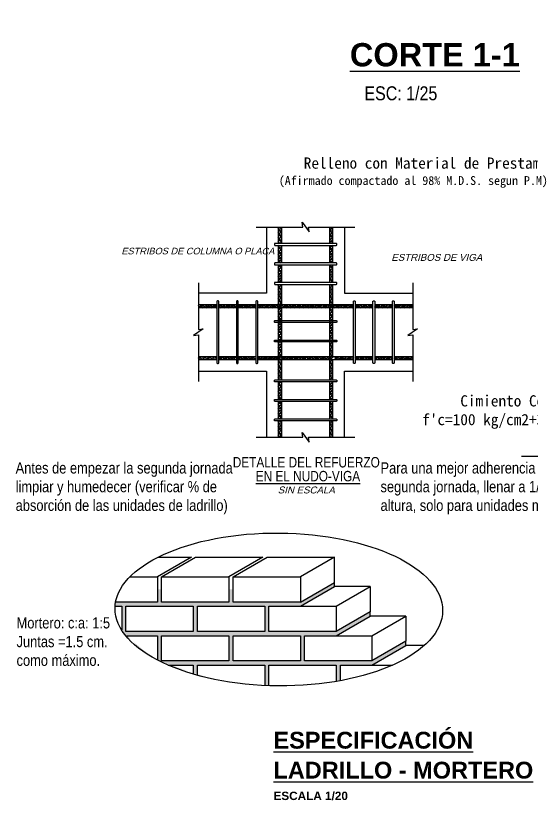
# Model space of a CAD drawing. Header units: millimetres. Extents: x 0 to 86.9, y -0.5 to 29.7.
# Drawn here: x 29.01 to 33.61, y 6.89 to 13.88 of the extents above; entities that cross this region are included whole.
import ezdxf
from ezdxf.enums import TextEntityAlignment as Align

# ---------------------------------------------------------------- set-up
doc = ezdxf.new("R2010")
doc.units = ezdxf.units.MM
for name, color, linetype in [('.0 Lapiz 01', 3, 'Continuous'), ('.D1 Corte', 1, 'Continuous'), ('.D1 cotas', 1, 'Continuous'), ('.D1 Texto', 7, 'Continuous'), ('.N1 Cimiento Corrido', 253, 'Continuous'), ('.N1 Otro detalle', 1, 'Continuous'), ('CONCRETO', 152, 'Continuous'), ('CUADRO INTERIOR', 133, 'Continuous'), ('E_Acero', 2, 'Continuous'), ('E_Estribo', 1, 'Continuous'), ('E_Fierros', 2, 'Continuous'), ('G_Complemento', 190, 'Continuous'), ('G_Texto', 122, 'Continuous'), ('LADRILLO', 30, 'Continuous'), ('Texto', 7, 'Continuous'), ('Tierra de chacr', 254, 'Continuous')]:
    doc.layers.add(name, color=color, linetype=linetype)
doc.styles.add('Anot 1.5mm', font='arial', dxfattribs={"width": 0.82})
doc.styles.add('Anot 2mm', font='arial', dxfattribs={"width": 0.82})
doc.styles.add('Anot 3mm', font='arial', dxfattribs={"width": 0.82})
doc.styles.add('Anot 5mm', font='arialbd')
doc.styles.add('BQR DETALLES', font='arial', dxfattribs={"width": 0.82})
doc.styles.add('Lenin_Narrow', font='arial', dxfattribs={"width": 0.82})
doc.styles.get("Standard").update_dxf_attribs({"font": 'SimKai'})
doc.styles.add('Titulo Detalles', font='swissb')
doc.styles.add('TITULOS', font='TITULOS')
pattern_1 = [(120, (481.12466829, 843.01303412), (-0.0001082531762, -6.25000004e-05), []), (210, (481.12466829, 843.01303412), (6.25000004e-05, -0.0001082531762), [])]

# ---------------------------------------------------------------- blocks, each defined once
blk = doc.blocks.new('PLT_ESPECIFICACIONES LADRILLO MORTERO')
at = {"layer": 'LADRILLO'}
h = blk.add_hatch(dxfattribs=at)
h.set_pattern_fill('AR-SAND', scale=0.0005, style=0)
h.set_pattern_definition([(37.5, (14.463203, 26.020359), (-0.00080001565, 0.02447066187), [0, -0.019304, 0, -0.02159, 0, -0.0206375]), (7.5, (14.463203, 26.02036), (0.02247616416, 0.03584125503), [0, -0.010414, 0, -0.017399, 0, -0.0066675]), (327.5, (14.447582, 26.020359), (0.03954961851, 7.185923e-05), [0, -0.00635, 0, -0.02286, 0, -0.029845]), (317.5, (14.447582, 26.02036), (0.0381778226, 0.01114646616), [0, -0.003175, 0, -0.014986, 0, -0.017145])])
edge = h.paths.add_edge_path()
edge.add_line((2235.2149, 881.0325), (2235.2149, 881.07))
edge.add_line((2235.2149, 881.07), (2234.9118, 880.895))
edge.add_line((2234.9118, 880.895), (2234.3118, 880.895))
edge.add_line((2234.3118, 880.895), (2234.3118, 881.12))
edge.add_line((2234.3118, 881.12), (2234.593, 881.12))
edge.add_line((2234.593, 881.12), (2234.8962, 881.295))
edge.add_line((2234.8962, 881.295), (2234.8962, 881.3325))
edge.add_line((2234.8962, 881.3325), (2234.593, 881.1575))
edge.add_line((2234.593, 881.1575), (2233.993, 881.1575))
edge.add_line((2233.993, 881.1575), (2233.993, 881.27))
edge.add_line((2233.993, 881.27), (2233.9555, 881.27))
edge.add_line((2233.9555, 881.27), (2233.9555, 881.1575))
edge.add_line((2233.9555, 881.1575), (2233.3555, 881.1575))
edge.add_line((2233.3555, 881.1575), (2233.3555, 881.27))
edge.add_line((2233.3555, 881.27), (2233.318, 881.27))
edge.add_line((2233.318, 881.27), (2233.318, 881.1575))
edge.add_line((2233.318, 881.1575), (2232.9458, 881.1575))
edge.add_ellipse((2234.4006, 881.0915), major_axis=(-1.46, 0.0111), ratio=0.466647, start_angle=355.37084, end_angle=358.53208)
edge.add_line((2232.9412, 881.12), (2232.9993, 881.12))
edge.add_line((2232.9993, 881.12), (2232.9993, 880.9085))
edge.add_ellipse((2234.4006, 881.0915), major_axis=(-1.46, 0.0111), ratio=0.466647, start_angle=16.50602, end_angle=21.01412)
edge.add_line((2233.0358, 880.8575), (2233.318, 880.8575))
edge.add_line((2233.318, 880.8575), (2233.318, 880.6407))
edge.add_ellipse((2234.4006, 881.0915), major_axis=(-1.46, 0.0111), ratio=0.466647, start_angle=42.3459, end_angle=47.70238)
edge.add_line((2233.4142, 880.595), (2233.6368, 880.595))
edge.add_line((2233.6368, 880.595), (2233.6368, 880.5154))
edge.add_ellipse((2234.4006, 881.0915), major_axis=(-1.46, 0.0111), ratio=0.466647, start_angle=58.65887, end_angle=60.37021)
edge.add_line((2233.6743, 880.5048), (2233.6743, 880.595))
edge.add_line((2233.6743, 880.595), (2234.2743, 880.595))
edge.add_line((2234.2743, 880.595), (2234.2743, 880.4135))
edge.add_ellipse((2234.4006, 881.0915), major_axis=(-1.46, 0.0111), ratio=0.466647, start_angle=85.2398, end_angle=86.71547)
edge.add_line((2234.3118, 880.412), (2234.3118, 880.595))
edge.add_line((2234.3118, 880.595), (2234.9118, 880.595))
edge.add_line((2234.9118, 880.595), (2234.9118, 880.4503))
edge.add_ellipse((2234.4006, 881.0915), major_axis=(-1.46, 0.0111), ratio=0.466647, start_angle=110.69796, end_angle=112.27737)
edge.add_line((2234.9493, 880.4569), (2234.9493, 880.595))
edge.add_line((2234.9493, 880.595), (2235.2305, 880.595))
edge.add_line((2235.2305, 880.595), (2235.5337, 880.77))
edge.add_line((2235.5337, 880.77), (2235.5337, 880.8075))
edge.add_line((2235.5337, 880.8075), (2235.2305, 880.6325))
edge.add_line((2235.2305, 880.6325), (2234.6305, 880.6325))
edge.add_line((2234.6305, 880.6325), (2234.6305, 880.8575))
edge.add_line((2234.6305, 880.8575), (2234.9118, 880.8575))
edge.add_line((2234.9118, 880.8575), (2235.2149, 881.0325))
h.paths.add_polyline_path([(2233.6743, 880.895), (2233.6743, 881.12), (2234.2743, 881.12), (2234.2743, 880.895)], flags=0)
h.paths.add_polyline_path([(2234.593, 880.8575), (2234.593, 880.6325), (2233.993, 880.6325), (2233.993, 880.8575)], flags=0)
h.paths.add_polyline_path([(2233.9555, 880.8575), (2233.9555, 880.6325), (2233.3555, 880.6325), (2233.3555, 880.8575)], flags=0)
h.paths.add_polyline_path([(2233.6368, 880.895), (2233.0368, 880.895), (2233.0368, 881.12), (2233.6368, 881.12)], flags=0)
at = {"layer": 'CUADRO INTERIOR'}
blk.add_ellipse((2234.4006, 881.0915), major_axis=(-1.46, 0.0111), ratio=0.466647, dxfattribs=at)
at = {"layer": 'LADRILLO', "color": 7}
for points in [[(2233.3228, 881.5575), (2233.6212, 881.5575), (2233.318, 881.3825)], [(2233.3555, 881.3825), (2233.6587, 881.5575), (2234.2587, 881.5575), (2233.9555, 881.3825)], [(2233.993, 881.3825), (2234.2962, 881.5575), (2234.8962, 881.5575), (2234.593, 881.3825)], [(2234.593, 881.1575), (2234.8962, 881.3325), (2234.8962, 881.5575), (2234.593, 881.3825)], [(2233.0726, 881.3825), (2233.318, 881.3825), (2233.318, 881.1575), (2232.9458, 881.1575)], [(2234.593, 881.12), (2234.8962, 881.295), (2234.8962, 881.3325)], [(2235.2149, 881.295), (2234.8962, 881.295)], [(2234.9118, 881.12), (2235.2149, 881.295), (2235.2149, 881.07), (2234.9118, 880.895)], [(2232.9412, 881.12), (2232.9993, 881.12), (2232.9993, 880.9085)], [(2234.9118, 880.8575), (2235.2149, 881.0325), (2235.2149, 881.07)], [(2235.5337, 881.0325), (2235.2149, 881.0325)], [(2235.2305, 880.8575), (2235.5337, 881.0325), (2235.5337, 880.8075), (2235.2305, 880.6325)], [(2233.0358, 880.8575), (2233.318, 880.8575), (2233.318, 880.6407)], [(2235.2305, 880.595), (2235.5337, 880.77), (2235.5337, 880.8075)], [(2235.6965, 880.77), (2235.5337, 880.77)], [(2233.4142, 880.595), (2233.6368, 880.595), (2233.6368, 880.5154)], [(2233.6743, 880.5048), (2233.6743, 880.595), (2234.2743, 880.595), (2234.2743, 880.4135)], [(2234.3118, 880.412), (2234.3118, 880.595), (2234.9118, 880.595), (2234.9118, 880.4503)], [(2234.9493, 880.4569), (2234.9493, 880.595), (2235.414, 880.595)]]:
    blk.add_lwpolyline(points, dxfattribs=at)
for points in [[(2233.3555, 881.3825), (2233.9555, 881.3825), (2233.9555, 881.1575), (2233.3555, 881.1575)], [(2233.993, 881.3825), (2234.593, 881.3825), (2234.593, 881.1575), (2233.993, 881.1575)], [(2233.0368, 881.12), (2233.6368, 881.12), (2233.6368, 880.895), (2233.0368, 880.895)], [(2233.6743, 881.12), (2234.2743, 881.12), (2234.2743, 880.895), (2233.6743, 880.895)], [(2234.3118, 881.12), (2234.9118, 881.12), (2234.9118, 880.895), (2234.3118, 880.895)], [(2233.3555, 880.8575), (2233.9555, 880.8575), (2233.9555, 880.6325), (2233.3555, 880.6325)], [(2233.993, 880.8575), (2234.593, 880.8575), (2234.593, 880.6325), (2233.993, 880.6325)], [(2234.6305, 880.8575), (2235.2305, 880.8575), (2235.2305, 880.6325), (2234.6305, 880.6325)]]:
    blk.add_lwpolyline(points, close=True, dxfattribs=at)
at = {"layer": 'G_Texto', "attachment_point": 1, "style": 'Titulo Detalles'}
for s, insert, char_height in [('\\LESPECIFICACIÓN\\l', (2234.3529, 880.0012), 0.15), ('\\LLADRILLO - MORTERO\\l', (2234.3529, 879.7345), 0.150001), ('ESCALA 1/20', (2234.3529, 879.4678), 0.075)]:
    blk.add_mtext(s, dxfattribs=dict(at, insert=insert, char_height=char_height))
at = {"layer": 'Texto', "char_height": 0.1, "attachment_point": 7, "style": 'BQR DETALLES'}
for s, insert in [('Antes de empezar la segunda jornada', (2232.0541, 882.273)), ('Para una mejor adherencia para la', (2235.3072, 882.273)), ('limpiar y humedecer (verificar % de', (2232.0541, 882.1063)), ('segunda jornada, llenar a 1/2 de', (2235.3072, 882.1063)), ('absorción de las unidades de ladrillo)', (2232.0541, 881.9396)), ('altura, solo para unidades macizas.', (2235.3072, 881.9396)), ('Mortero: c:a: 1:5', (2232.0622, 880.9207)), ('Juntas =1.5 cm.', (2232.0622, 880.754)), ('como máximo.', (2232.0622, 880.5873))]:
    blk.add_mtext(s, dxfattribs=dict(at, insert=insert))
blk = doc.blocks.new('PLT_CORTE 3-3')
at = {"layer": '.0 Lapiz 01'}
h = blk.add_hatch(dxfattribs=at)
h.set_pattern_fill('ANSI31', color=256, scale=0.004, style=0)
h.set_pattern_definition([(45, (-44.929813, 178.85076), (-0.0089802561, 0.0089802561), [])])
h.paths.add_polyline_path([(222.2652, 182.4674), (222.2652, 182.4174), (220.9869, 182.4174), (221.1652, 182.4174), (221.1652, 182.4674)])
at = {"layer": 'CONCRETO'}
h = blk.add_hatch(dxfattribs=at)
h.set_pattern_fill('AR-CONC', color=256, scale=0.000248477, angle=45)
h.set_pattern_definition([(95, (-504.844262, -467.58849), (0.0348103468, 0.0292093516), [0.0047334934, -0.0520684277]), (40, (-504.84426, -467.58849), (-0.0397609604, 0.027376421), [0.0037867947, -0.0416548873]), (145.4514447, (-504.84136, -467.586058), (-0.0049506123, 0.0565857712), [0.0040228504, -0.0442513912]), (91.1842, (-504.85319, -467.579566), (0.0550154294, 0.040241754), [0.00710024, -0.0781026415]), (141.6355576, (-504.8486, -467.57621), (-0.001760864, 0.085184684), [0.006034278, -0.0663771467]), (36.184151, (-504.85319, -467.579566), (-0.001760864, 0.085184684), [0.005680184, -0.0624820466]), (66, (-504.846493, -467.577335), (0.0446066478, 0.008670654), [0.0047334934, -0.0520684277]), (11, (-504.846493, -467.577335), (-0.0215032112, 0.0432204459), [0.0037867947, -0.0416547421]), (116.451445, (-504.842776, -467.57661), (0.0231034364, 0.0518911), [0.0040228504, -0.0442513149]), (82.5, (-504.844262, -467.588492), (-0.01431365401, 0.0153989893), [0, -0.04114983616, 0, -0.0422858746, 0, -0.04181252524]), (52.5, (-504.844262, -467.588492), (-0.0058615128, 0.0293419443), [0, -0.02410925984, 0, -0.0402031375, 0, -0.0159360945]), (12.5, (-504.854214, -467.598444), (0.0248298101, 0.02281672928), [0, -0.0157783114, 0, -0.0492283316, 0, -0.06532220924]), (2.5, (-504.858677, -467.602906), (0.0215588646, 0.0304937344), [0, -0.0205118048, 0, -0.0326926612, 0, -0.0463882355])])
h.paths.add_polyline_path([(221.1652, 182.4174), (222.2652, 182.4174), (222.2652, 182.3174), (221.1652, 182.3174)])
h = blk.add_hatch(dxfattribs=at)
h.set_pattern_fill('GRAVEL', color=256, scale=0.01)
h.set_pattern_definition([(228.0127875, (-3.3631, -21.350585), (-2.0320000002, -2.2859999999), [0.03417214, -3.38304836]), (184.969741, (-3.38596, -21.375985), (3.0479999988, 0.25400001447), [0.05864047, -5.80540489]), (132.510447, (-3.44438, -21.381065), (2.5400000011, -2.793999999), [0.04134815, -4.09347228]), (267.273689, (-3.54344, -21.444565), (0.25400000053, 5.07999999997), [0.05340045, -5.28664374]), (292.833654, (-3.54598, -21.497905), (-1.2700000001, 3.04799999996), [0.05236337, -5.18398077]), (357.273689, (-3.52566, -21.546165), (-5.07999999997, 0.25400000053), [0.05340045, -5.28664374]), (37.6942405, (-3.4723195, -21.548705), (-3.30199999985, -2.5400000002), [0.07061937, -6.99131153]), (72.2553284, (-3.4164395, -21.505525), (1.77800000048, 5.58799999985), [0.06667195, -6.60052566]), (121.4295656, (-3.39612, -21.442025), (-2.0320000003, 3.3019999998), [0.0535813, -5.30455457]), (175.236358, (-3.42406, -21.396305), (2.794, -0.2540000004), [0.06117133, -2.9973937]), (222.3974378, (-3.4850195, -21.391225), (-3.0479999999, -2.7940000001), [0.0791078, -7.83167725]), (138.814075, (-3.29198, -21.447105), (-1.7779999999, 1.5240000001), [0.02700045, -2.67305658]), (171.4692344, (-3.3123, -21.429325), (3.3020000001, -0.5079999994), [0.0513682, -5.0854639]), (225, (-3.3631, -21.4217), (-0, -0.254), [0.03592093, -0.32328931]), (203.19859, (-3.38088, -21.391225), (1.27, 0.508), [0.01934413, -1.91506224]), (291.80141, (-3.39866, -21.398845), (-0.254, 0.762), [0.02735656, -1.3404753]), (30.963757, (-3.3885, -21.424245), (0.762, 0.508), [0.04443197, -1.43662982]), (161.56505, (-3.3504, -21.401385), (0.508, -0.254), [0.03212871, -0.77108981]), (16.3895403, (-3.54598, -21.398845), (2.54, 0.762), [0.0450088, -4.45588267]), (70.346176, (-3.5028, -21.386145), (-1.0160000001, -2.794), [0.0377599, -3.73822157]), (293.19859, (-3.3504, -21.350585), (-0.508, 1.27), [0.038688, -1.89571836]), (343.6104597, (-3.33516, -21.386145), (-2.54000000005, 0.7619999998), [0.0450088, -4.45588267]), (339.443955, (-3.54598, -21.556325), (-1.27, 0.508), [0.04340352, -2.12677343]), (294.7751406, (-3.50534, -21.571565), (-1.2700000015, 2.7939999993), [0.03636721, -3.60035934]), (66.80141, (-3.34786, -21.604585), (0.508, 1.27), [0.038688, -1.89571836]), (17.3540246, (-3.33262, -21.569025), (-3.3019999999, -1.0160000002), [0.04257827, -4.2152376]), (69.443955, (-3.47232, -21.604585), (-0.508, -1.27), [0.02170176, -2.1484752]), (101.309932, (-3.3631, -21.604585), (-0.254, 1.016), [0.01295146, -1.2821995]), (165.963757, (-3.36564, -21.591885), (0.762, -0.254), [0.05236337, -0.99490546]), (186.009006, (-3.41644, -21.579185), (2.54, 0.25400000013), [0.0485267, -4.80413649]), (303.690068, (-3.3885, -21.447105), (-0.254, 0.508), [0.03663239, -0.87917764]), (353.1572266, (-3.36818, -21.477585), (4.31800000003, -0.50799999977), [0.06395568, -6.3316009]), (60.945396, (-3.30468, -21.485205), (-1.016, -1.778), [0.02615082, -2.58893923]), (90, (-3.29198, -21.46234), (-0.254, 0.254), [0.01524, -0.23876]), (120.256437, (-3.42152, -21.571565), (1.0159999999, -1.7780000001), [0.0352867, -3.49339408]), (48.0127875, (-3.4393, -21.541085), (2.0320000002, 2.2859999999), [0.06834429, -3.34887622]), (0, (-3.39358, -21.49028), (0.254, 0.254), [0.06604, -0.18796]), (325.3048465, (-3.32754, -21.490285), (2.540000001, -1.7779999986), [0.04016096, -3.97593167]), (254.054604, (-3.29452, -21.513145), (-0.254, -1.016), [0.0369829, -1.812165]), (207.6459754, (-3.30468, -21.548705), (-4.82600000018, -2.53999999966), [0.0602145, -5.96124644]), (175.4260787, (-3.35802, -21.576645), (-3.302, 0.254), [0.06370295, -6.30658465])])
h.paths.add_polyline_path([(221.1652, 182.3174), (221.5652, 182.3174), (221.5652, 181.5174), (221.1652, 181.5174)])
at = {"layer": 'Tierra de chacr'}
h = blk.add_hatch(dxfattribs=at)
h.set_pattern_fill('EARTH', color=256, scale=0.01, angle=45)
h.set_pattern_definition([(45, (82.659926, 139.794464), (0, 0.08980256), [0.0635, -0.0635]), (45, (82.64309, 139.8113), (0, 0.08980256), [0.0635, -0.0635]), (45, (82.62625, 139.82814), (0, 0.08980256), [0.0635, -0.0635]), (135, (82.62625, 139.839366), (-0.08980256, 0), [0.0635, -0.0635]), (135, (82.64309, 139.856204), (-0.08980256, 0), [0.0635, -0.0635]), (135, (82.659926, 139.87304), (-0.08980256, 0), [0.0635, -0.0635])])
h.paths.add_polyline_path([(222.2652, 182.3174), (221.5652, 182.3174), (221.5652, 182.1174), (222.2652, 182.1174)])
at = {"layer": '.D1 Corte'}
blk.add_lwpolyline([(222.2652, 181.0728), (222.2652, 181.5916), (222.2311, 181.604), (222.2994, 181.6289), (222.2652, 181.6413), (222.2652, 182.5266)], dxfattribs=at)
at = {"layer": '.D1 cotas'}
for p, q in [((221.4214, 182.6482), (221.2964, 182.6482)), ((221.1153, 181.7888), (221.0681, 181.7888))]:
    blk.add_line(p, q, dxfattribs=at)
for points in [[(221.9152, 182.2174), (221.4214, 182.6482)], [(221.2635, 181.581), (221.1153, 181.7888)]]:
    blk.add_lwpolyline(points, dxfattribs=at)
at = {"layer": '.N1 Cimiento Corrido'}
blk.add_line((221.1652, 182.4174), (222.2652, 182.4174), dxfattribs=at)
for points in [[(222.2652, 182.4174), (221.1652, 182.4174), (221.1652, 182.4674), (222.2652, 182.4674)], [(222.2652, 182.4174), (221.1652, 182.4174), (221.1652, 182.3174), (222.2652, 182.3174)], [(221.1652, 182.3174), (221.5652, 182.3174), (221.5652, 181.5174), (221.1652, 181.5174)], [(221.5652, 182.3174), (222.2652, 182.3174), (222.2652, 182.1174), (221.5652, 182.1174)]]:
    blk.add_lwpolyline(points, close=True, dxfattribs=at)
at = {"layer": '.N1 Otro detalle'}
for p, q in [((222.2652, 182.3174), (222.6379, 182.3174)), ((222.2652, 181.5174), (222.6379, 181.5174))]:
    blk.add_line(p, q, dxfattribs=at)
for points in [[(222.2275, 182.5924), (221.7152, 182.5924), (221.7152, 182.4674), (221.7527, 182.5424), (221.6777, 182.5424), (221.7152, 182.4674)], [(222.9219, 182.4424), (222.4096, 182.4424), (222.4096, 182.3174), (222.4471, 182.3924), (222.3721, 182.3924), (222.4096, 182.3174)], [(222.9219, 181.6424), (222.4096, 181.6424), (222.4096, 181.5174), (222.4471, 181.5924), (222.3721, 181.5924), (222.4096, 181.5174)]]:
    blk.add_lwpolyline(points, dxfattribs=at)
at = {"layer": '.D1 cotas', "attachment_point": 3}
for s, insert, char_height in [('Relleno con Material de Prestamo', (221.2464, 182.7129), 0.05), ('(Afirmado compactado al 98% M.D.S. segun P.M)', (221.2464, 182.6296), 0.03919), ('Cimiento Corrido', (221.0181, 181.8535), 0.05), ("f'c=100 kg/cm2+30%PG.", (221.0181, 181.7702), 0.05)]:
    blk.add_mtext(s, dxfattribs=dict(at, insert=insert, char_height=char_height))
at = {"layer": '.D1 Texto'}
for s, insert, char_height, width, attachment_point, style in [('INTERIOR', (222.1622, 182.765), 0.075, 0.274169, 3, 'Anot 3mm'), ('N.P.T. = +0.15m', (222.1686, 182.6648), 0.05, 0.489073, 3, 'Anot 2mm'), ('Nivel de terreno nivelado', (222.3888, 182.5626, 20715.1686), 0.027521, 0.496807, 1, 'Anot 1.5mm'), ('N.T.N. = +0.00m', (222.4247, 182.5138), 0.036695, 0.423289, 1, 'Anot 2mm'), ('N.F.C. = -0.80m', (222.4247, 181.7138), 0.05, 0.429022, 1, 'Anot 2mm'), ('{\\LCORTE 1-1}', (221.0799, 181.0999), 0.103823, 1.013077, 1, 'Anot 5mm'), ('ESC: 1/25', (221.1446, 180.9073), 0.06229, 0.388796, 1, 'Anot 3mm')]:
    blk.add_mtext(s, dxfattribs=dict(at, insert=insert, char_height=char_height, width=width, attachment_point=attachment_point, style=style))
blk = doc.blocks.new('PLT_ERTYU')
at = {"color": 1}
blk.add_lwpolyline([(2929.3028, 1725.5879), (2930.4763, 1725.5879), (2930.5082, 1725.6971), (2930.5082, 1725.4906), (2930.5382, 1725.5879), (2931.5946, 1725.5879)], dxfattribs=at)
at = {"layer": '.D1 cotas', "attachment_point": 3}
for s, insert, char_height in [('Relleno con Material de Prestamo', (2929.4208, 1726.9187), 0.05), ('(Afirmado compactado al 98% M.D.S. segun P.M)', (2929.4208, 1726.8354), 0.03919), ('Cimiento Corrido', (2929.5746, 1725.8591), 0.05), ("f'c=100 kg/cm2+30%PG.", (2929.5746, 1725.7757), 0.05)]:
    blk.add_mtext(s, dxfattribs=dict(at, insert=insert, char_height=char_height))
blk = doc.blocks.new('PLT_detalleviga')
at = {"layer": 'E_Estribo'}
h = blk.add_hatch(dxfattribs=at)
h.set_pattern_fill('NET', scale=3.93701e-05, angle=120, style=0)
h.set_pattern_definition(pattern_1)
h.paths.add_polyline_path([(473.93249, 854.779885), (473.93249, 854.77895), (473.932666, 854.77895), (473.932666, 854.779885)], flags=0)
h.paths.add_polyline_path([(473.93249, 854.780992), (473.93249, 854.77999), (473.932666, 854.77999), (473.932666, 854.780992)], flags=0)
h.paths.add_polyline_path([(473.93249, 854.7821), (473.93249, 854.781098), (473.932666, 854.781098), (473.932666, 854.7821)], flags=0)
h.paths.add_polyline_path([(473.93249, 854.78337), (473.93249, 854.783178), (473.93249, 854.782205), (473.932666, 854.782205), (473.932666, 854.78337)], flags=0)
h.paths.add_polyline_path([(473.93249, 854.786295), (473.93249, 854.783546), (473.932666, 854.783546), (473.932666, 854.786295)], flags=0)
h.paths.add_polyline_path([(473.93249, 854.787636), (473.93249, 854.786471), (473.932666, 854.786471), (473.932666, 854.787636)], flags=0)
h.paths.add_polyline_path([(473.93249, 854.788743), (473.93249, 854.787741), (473.932666, 854.787741), (473.932666, 854.788743)], flags=0)
h.paths.add_polyline_path([(473.93249, 854.789851), (473.93249, 854.788849), (473.932666, 854.788849), (473.932666, 854.789851)], flags=0)
h.paths.add_polyline_path([(473.93249, 854.790891), (473.93249, 854.789956), (473.932666, 854.789956), (473.932666, 854.790891)], flags=0)
h.paths.add_polyline_path([(473.935415, 854.790891), (473.935415, 854.789956), (473.93559, 854.789956), (473.93559, 854.790891)], flags=0)
h.paths.add_polyline_path([(473.935415, 854.789851), (473.935415, 854.788849), (473.93559, 854.788849), (473.93559, 854.789851)], flags=0)
h.paths.add_polyline_path([(473.935415, 854.788743), (473.935415, 854.787741), (473.93559, 854.787741), (473.93559, 854.788743)], flags=0)
h.paths.add_polyline_path([(473.935415, 854.787636), (473.935415, 854.786471), (473.93559, 854.786471), (473.93559, 854.786663), (473.93559, 854.787636)], flags=0)
h.paths.add_polyline_path([(473.935415, 854.786295), (473.935415, 854.783546), (473.93559, 854.783546), (473.93559, 854.786295)], flags=0)
h.paths.add_polyline_path([(473.935415, 854.78337), (473.935415, 854.782205), (473.93559, 854.782205), (473.93559, 854.78337)], flags=0)
h.paths.add_polyline_path([(473.935415, 854.7821), (473.935415, 854.781098), (473.93559, 854.781098), (473.93559, 854.7821)], flags=0)
h.paths.add_polyline_path([(473.935415, 854.780992), (473.935415, 854.77999), (473.93559, 854.77999), (473.93559, 854.780992)], flags=0)
h.paths.add_polyline_path([(473.935415, 854.779885), (473.935415, 854.77895), (473.93559, 854.77895), (473.93559, 854.779885)], flags=0)
h = blk.add_hatch(dxfattribs=at)
h.set_pattern_fill('NET', scale=3.93701e-05, angle=120, style=0)
h.set_pattern_definition(pattern_1)
h.paths.add_polyline_path([(473.93249, 854.779885), (473.93249, 854.77895), (473.932666, 854.77895), (473.932666, 854.779885)], flags=0)
h.paths.add_polyline_path([(473.93249, 854.780992), (473.93249, 854.77999), (473.932666, 854.77999), (473.932666, 854.780992)], flags=0)
h.paths.add_polyline_path([(473.93249, 854.7821), (473.93249, 854.781098), (473.932666, 854.781098), (473.932666, 854.7821)], flags=0)
h.paths.add_polyline_path([(473.93249, 854.78337), (473.93249, 854.783178), (473.93249, 854.782205), (473.932666, 854.782205), (473.932666, 854.78337)], flags=0)
h.paths.add_polyline_path([(473.93249, 854.786295), (473.93249, 854.783546), (473.932666, 854.783546), (473.932666, 854.786295)], flags=0)
h.paths.add_polyline_path([(473.93249, 854.787636), (473.93249, 854.786471), (473.932666, 854.786471), (473.932666, 854.787636)], flags=0)
h.paths.add_polyline_path([(473.93249, 854.788743), (473.93249, 854.787741), (473.932666, 854.787741), (473.932666, 854.788743)], flags=0)
h.paths.add_polyline_path([(473.93249, 854.789851), (473.93249, 854.788849), (473.932666, 854.788849), (473.932666, 854.789851)], flags=0)
h.paths.add_polyline_path([(473.93249, 854.790891), (473.93249, 854.789956), (473.932666, 854.789956), (473.932666, 854.790891)], flags=0)
h.paths.add_polyline_path([(473.935415, 854.790891), (473.935415, 854.789956), (473.93559, 854.789956), (473.93559, 854.790891)], flags=0)
h.paths.add_polyline_path([(473.935415, 854.789851), (473.935415, 854.788849), (473.93559, 854.788849), (473.93559, 854.789851)], flags=0)
h.paths.add_polyline_path([(473.935415, 854.788743), (473.935415, 854.787741), (473.93559, 854.787741), (473.93559, 854.788743)], flags=0)
h.paths.add_polyline_path([(473.935415, 854.787636), (473.935415, 854.786471), (473.93559, 854.786471), (473.93559, 854.786663), (473.93559, 854.787636)], flags=0)
h.paths.add_polyline_path([(473.935415, 854.786295), (473.935415, 854.783546), (473.93559, 854.783546), (473.93559, 854.786295)], flags=0)
h.paths.add_polyline_path([(473.935415, 854.78337), (473.935415, 854.782205), (473.93559, 854.782205), (473.93559, 854.78337)], flags=0)
h.paths.add_polyline_path([(473.935415, 854.7821), (473.935415, 854.781098), (473.93559, 854.781098), (473.93559, 854.7821)], flags=0)
h.paths.add_polyline_path([(473.935415, 854.780992), (473.935415, 854.77999), (473.93559, 854.77999), (473.93559, 854.780992)], flags=0)
h.paths.add_polyline_path([(473.935415, 854.779885), (473.935415, 854.77895), (473.93559, 854.77895), (473.93559, 854.779885)], flags=0)
h = blk.add_hatch(dxfattribs=at)
h.set_pattern_fill('NET', scale=3.93701e-05, angle=120, style=0)
h.set_pattern_definition(pattern_1)
h.paths.add_polyline_path([(473.92911, 854.783546), (473.92911, 854.78337), (473.930112, 854.78337), (473.930112, 854.783546)])
h.paths.add_polyline_path([(473.930218, 854.783546), (473.930218, 854.78337), (473.931219, 854.78337), (473.931219, 854.783546)], flags=0)
h.paths.add_polyline_path([(473.931325, 854.783546), (473.931325, 854.78337), (473.932461, 854.78337), (473.932461, 854.783546)], flags=0)
h.paths.add_polyline_path([(473.93249, 854.783546), (473.93249, 854.78337), (473.933988, 854.78337), (473.933988, 854.783546)], flags=0)
h.paths.add_polyline_path([(473.933988, 854.783546), (473.933988, 854.78337), (473.93559, 854.78337), (473.93559, 854.783546)], flags=0)
h.paths.add_polyline_path([(473.935696, 854.783546), (473.935696, 854.78337), (473.936756, 854.78337), (473.936756, 854.783546)], flags=0)
h.paths.add_polyline_path([(473.936861, 854.783546), (473.936861, 854.78337), (473.937863, 854.78337), (473.937863, 854.783546)], flags=0)
h.paths.add_polyline_path([(473.937969, 854.783546), (473.937969, 854.78337), (473.93897, 854.78337), (473.93897, 854.783546)], flags=0)
h.paths.add_polyline_path([(473.939076, 854.783546), (473.939076, 854.78337), (473.94013, 854.78337), (473.94013, 854.783546)], flags=0)
h.paths.add_polyline_path([(473.939076, 854.786471), (473.939076, 854.786295), (473.94013, 854.786295), (473.94013, 854.786471)], flags=0)
h.paths.add_polyline_path([(473.937969, 854.786471), (473.937969, 854.786295), (473.93897, 854.786295), (473.93897, 854.786471)], flags=0)
h.paths.add_polyline_path([(473.936861, 854.786471), (473.936861, 854.786295), (473.937863, 854.786295), (473.937863, 854.786471)], flags=0)
h.paths.add_polyline_path([(473.93559, 854.786471), (473.93559, 854.786295), (473.936756, 854.786295), (473.936756, 854.786471)], flags=0)
h.paths.add_polyline_path([(473.933988, 854.786471), (473.933988, 854.786295), (473.93559, 854.786295), (473.93559, 854.786471)], flags=0)
h.paths.add_polyline_path([(473.93249, 854.786471), (473.93249, 854.786295), (473.933988, 854.786295), (473.933988, 854.786471)], flags=0)
h.paths.add_polyline_path([(473.931325, 854.786471), (473.931325, 854.786295), (473.93249, 854.786295), (473.93249, 854.786471)], flags=0)
h.paths.add_polyline_path([(473.930218, 854.786471), (473.930218, 854.786295), (473.931219, 854.786295), (473.931219, 854.786471)], flags=0)
h.paths.add_polyline_path([(473.92911, 854.786471), (473.92911, 854.786295), (473.930112, 854.786295), (473.930112, 854.786471)], flags=0)
h.paths.add_polyline_path([(473.92795, 854.786471), (473.92795, 854.786295), (473.929005, 854.786295), (473.929005, 854.786471)], flags=0)
h = blk.add_hatch(dxfattribs=at)
h.set_pattern_fill('NET', scale=3.93701e-05, angle=120, style=0)
h.set_pattern_definition(pattern_1)
h.paths.add_polyline_path([(473.92795, 854.783546), (473.92795, 854.78337), (473.929005, 854.78337), (473.929005, 854.783546)], flags=0)
h = blk.add_hatch(dxfattribs=at)
h.set_pattern_fill('NET', scale=3.93701e-05, angle=120, style=0)
h.set_pattern_definition(pattern_1)
h.paths.add_polyline_path([(473.92795, 854.783546), (473.92795, 854.78337), (473.929005, 854.78337), (473.929005, 854.783546)], flags=0)
at = {"layer": 'E_Fierros'}
h = blk.add_hatch(dxfattribs=at)
h.set_pattern_fill('LINE', scale=3.32185e-05, angle=405, style=0)
h.set_pattern_definition([(45, (474.22918551, 853.75297721), (-7.4577669e-05, 7.4577669e-05), [])])
h.paths.add_polyline_path([(473.92911, 854.783546), (473.92911, 854.78337), (473.930112, 854.78337), (473.930112, 854.783546)])
h.paths.add_polyline_path([(473.930218, 854.783546), (473.930218, 854.78337), (473.931219, 854.78337), (473.931219, 854.783546)], flags=0)
h.paths.add_polyline_path([(473.931325, 854.783546), (473.931325, 854.78337), (473.932461, 854.78337), (473.932461, 854.783546)], flags=0)
h.paths.add_polyline_path([(473.93249, 854.783546), (473.93249, 854.78337), (473.933988, 854.78337), (473.933988, 854.783546)], flags=0)
h.paths.add_polyline_path([(473.933988, 854.783546), (473.933988, 854.78337), (473.93559, 854.78337), (473.93559, 854.783546)], flags=0)
h.paths.add_polyline_path([(473.935696, 854.783546), (473.935696, 854.78337), (473.936756, 854.78337), (473.936756, 854.783546)], flags=0)
h.paths.add_polyline_path([(473.936861, 854.783546), (473.936861, 854.78337), (473.937863, 854.78337), (473.937863, 854.783546)], flags=0)
h.paths.add_polyline_path([(473.937969, 854.783546), (473.937969, 854.78337), (473.93897, 854.78337), (473.93897, 854.783546)], flags=0)
h.paths.add_polyline_path([(473.939076, 854.783546), (473.939076, 854.78337), (473.94013, 854.78337), (473.94013, 854.783546)], flags=0)
h.paths.add_polyline_path([(473.939076, 854.786471), (473.939076, 854.786295), (473.94013, 854.786295), (473.94013, 854.786471)], flags=0)
h.paths.add_polyline_path([(473.937969, 854.786471), (473.937969, 854.786295), (473.93897, 854.786295), (473.93897, 854.786471)], flags=0)
h.paths.add_polyline_path([(473.936861, 854.786471), (473.936861, 854.786295), (473.937863, 854.786295), (473.937863, 854.786471)], flags=0)
h.paths.add_polyline_path([(473.93559, 854.786471), (473.93559, 854.786295), (473.936756, 854.786295), (473.936756, 854.786471)], flags=0)
h.paths.add_polyline_path([(473.933988, 854.786471), (473.933988, 854.786295), (473.93559, 854.786295), (473.93559, 854.786471)], flags=0)
h.paths.add_polyline_path([(473.93249, 854.786471), (473.93249, 854.786295), (473.933988, 854.786295), (473.933988, 854.786471)], flags=0)
h.paths.add_polyline_path([(473.931325, 854.786471), (473.931325, 854.786295), (473.93249, 854.786295), (473.93249, 854.786471)], flags=0)
h.paths.add_polyline_path([(473.930218, 854.786471), (473.930218, 854.786295), (473.931219, 854.786295), (473.931219, 854.786471)], flags=0)
h.paths.add_polyline_path([(473.92911, 854.786471), (473.92911, 854.786295), (473.930112, 854.786295), (473.930112, 854.786471)], flags=0)
h.paths.add_polyline_path([(473.92795, 854.786471), (473.92795, 854.786295), (473.929005, 854.786295), (473.929005, 854.786471)], flags=0)
at = {"layer": 'E_Acero'}
for p, q in [((473.93249, 854.790891), (473.93249, 854.789956)), ((473.932666, 854.790891), (473.932666, 854.789956)), ((473.935415, 854.789956), (473.935415, 854.790891)), ((473.93559, 854.789956), (473.93559, 854.790891)), ((473.93249, 854.789851), (473.93249, 854.788849)), ((473.932666, 854.789851), (473.932666, 854.788849)), ((473.935415, 854.788849), (473.935415, 854.789851)), ((473.93559, 854.788849), (473.93559, 854.789851)), ((473.93249, 854.788743), (473.93249, 854.787741)), ((473.932666, 854.788743), (473.932666, 854.787741)), ((473.935415, 854.787741), (473.935415, 854.788743)), ((473.93559, 854.787741), (473.93559, 854.788743)), ((473.93249, 854.787636), (473.93249, 854.786471)), ((473.932666, 854.787636), (473.932666, 854.786471)), ((473.935415, 854.786471), (473.935415, 854.787636)), ((473.93559, 854.786471), (473.93559, 854.787636)), ((473.929005, 854.786471), (473.92795, 854.786471)), ((473.929005, 854.786295), (473.92795, 854.786295)), ((473.930112, 854.786471), (473.92911, 854.786471)), ((473.930112, 854.786295), (473.92911, 854.786295)), ((473.931219, 854.786471), (473.930218, 854.786471)), ((473.931219, 854.786295), (473.930218, 854.786295)), ((473.93249, 854.786471), (473.931325, 854.786471)), ((473.932485, 854.786295), (473.931325, 854.786295)), ((473.933988, 854.786471), (473.93249, 854.786471)), ((473.933988, 854.786295), (473.93249, 854.786295)), ((473.93249, 854.786295), (473.93249, 854.783546)), ((473.932666, 854.786295), (473.932666, 854.783546)), ((473.93559, 854.786471), (473.933952, 854.786471)), ((473.93559, 854.786295), (473.933977, 854.786295)), ((473.935415, 854.783546), (473.935415, 854.786295)), ((473.936756, 854.786295), (473.935554, 854.786295)), ((473.936756, 854.786471), (473.93559, 854.786471)), ((473.93559, 854.783546), (473.93559, 854.786295)), ((473.937863, 854.786471), (473.936861, 854.786471)), ((473.937863, 854.786295), (473.936861, 854.786295)), ((473.93897, 854.786471), (473.937969, 854.786471)), ((473.93897, 854.786295), (473.937969, 854.786295)), ((473.94013, 854.786471), (473.939076, 854.786471)), ((473.94013, 854.786295), (473.939076, 854.786295)), ((473.92795, 854.783546), (473.929005, 854.783546)), ((473.92795, 854.78337), (473.929005, 854.78337)), ((473.92911, 854.783546), (473.930112, 854.783546)), ((473.92911, 854.78337), (473.930112, 854.78337)), ((473.930218, 854.783546), (473.931219, 854.783546)), ((473.930218, 854.78337), (473.931219, 854.78337)), ((473.931325, 854.783546), (473.93249, 854.783546)), ((473.931325, 854.78337), (473.932488, 854.78337)), ((473.93249, 854.783546), (473.933988, 854.783546)), ((473.93249, 854.78337), (473.933988, 854.78337)), ((473.93249, 854.78337), (473.93249, 854.782205)), ((473.932666, 854.78337), (473.932666, 854.782205)), ((473.933913, 854.783546), (473.93559, 854.783546)), ((473.933988, 854.78337), (473.93559, 854.78337)), ((473.935415, 854.782205), (473.935415, 854.78337)), ((473.93559, 854.783546), (473.936756, 854.783546)), ((473.93559, 854.782205), (473.93559, 854.78337)), ((473.93559, 854.78337), (473.936756, 854.78337)), ((473.936861, 854.783546), (473.937863, 854.783546)), ((473.936861, 854.78337), (473.937863, 854.78337)), ((473.937969, 854.783546), (473.93897, 854.783546)), ((473.937969, 854.78337), (473.93897, 854.78337)), ((473.939076, 854.783546), (473.94013, 854.783546)), ((473.939076, 854.78337), (473.94013, 854.78337)), ((473.93249, 854.7821), (473.93249, 854.781098)), ((473.932666, 854.7821), (473.932666, 854.781098)), ((473.935415, 854.781098), (473.935415, 854.7821)), ((473.93559, 854.781098), (473.93559, 854.7821)), ((473.93249, 854.780992), (473.93249, 854.77999)), ((473.932666, 854.780992), (473.932666, 854.77999)), ((473.935415, 854.77999), (473.935415, 854.780992)), ((473.93559, 854.77999), (473.93559, 854.780992)), ((473.93249, 854.779885), (473.93249, 854.77895)), ((473.932666, 854.779885), (473.932666, 854.77895)), ((473.935415, 854.77895), (473.935415, 854.779885)), ((473.93559, 854.77895), (473.93559, 854.779885))]:
    blk.add_line(p, q, dxfattribs=at)
for points in [[(473.931235, 854.790891), (473.933883, 854.790891), (473.933845, 854.791163), (473.934236, 854.79062), (473.934198, 854.790891), (473.936845, 854.790891)], [(473.92795, 854.787726), (473.92795, 854.785078), (473.928222, 854.785116), (473.927679, 854.784725), (473.92795, 854.784763), (473.92795, 854.782115)], [(473.94013, 854.787726), (473.94013, 854.785078), (473.940402, 854.785116), (473.939859, 854.784725), (473.94013, 854.784763), (473.94013, 854.782115)], [(473.931235, 854.77895), (473.933883, 854.77895), (473.933845, 854.779221), (473.934236, 854.778678), (473.934198, 854.77895), (473.936845, 854.77895)]]:
    blk.add_lwpolyline(points, dxfattribs=at)
for points in [[(473.932269, 854.789927), (473.932269, 854.789879, 0.414214), (473.932297, 854.789851), (473.935783, 854.789851, 0.414214), (473.935812, 854.789879), (473.935812, 854.789927, 0.414214), (473.935783, 854.789956), (473.932297, 854.789956, 0.414214)], [(473.932269, 854.78882), (473.932269, 854.788772, 0.414214), (473.932297, 854.788743), (473.935783, 854.788743, 0.414214), (473.935812, 854.788772), (473.935812, 854.78882, 0.414214), (473.935783, 854.788849), (473.932297, 854.788849, 0.414214)], [(473.932269, 854.787713), (473.932269, 854.787665, 0.414214), (473.932297, 854.787636), (473.935783, 854.787636, 0.414214), (473.935812, 854.787665), (473.935812, 854.787713, 0.414214), (473.935783, 854.787741), (473.932297, 854.787741, 0.414214)], [(473.929034, 854.783149), (473.929081, 854.783149, 0.414214), (473.92911, 854.783178), (473.92911, 854.786663, 0.414214), (473.929081, 854.786692), (473.929034, 854.786692, 0.414214), (473.929005, 854.786663), (473.929005, 854.783178, 0.414214)], [(473.930141, 854.783149), (473.930189, 854.783149, 0.414214), (473.930218, 854.783178), (473.930218, 854.786663, 0.414214), (473.930189, 854.786692), (473.930141, 854.786692, 0.414214), (473.930112, 854.786663), (473.930112, 854.783178, 0.414214)], [(473.931248, 854.783149), (473.931296, 854.783149, 0.414214), (473.931325, 854.783178), (473.931325, 854.786663, 0.414214), (473.931296, 854.786692), (473.931248, 854.786692, 0.414214), (473.931219, 854.786663), (473.931219, 854.783178, 0.414214)], [(473.936832, 854.783149), (473.936785, 854.783149, -0.414214), (473.936756, 854.783178), (473.936756, 854.786663, -0.414214), (473.936785, 854.786692), (473.936832, 854.786692, -0.414214), (473.936861, 854.786663), (473.936861, 854.783178, -0.414214)], [(473.93794, 854.783149), (473.937892, 854.783149, -0.414214), (473.937863, 854.783178), (473.937863, 854.786663, -0.414214), (473.937892, 854.786692), (473.93794, 854.786692, -0.414214), (473.937969, 854.786663), (473.937969, 854.783178, -0.414214)], [(473.939047, 854.783149), (473.938999, 854.783149, -0.414214), (473.93897, 854.783178), (473.93897, 854.786663, -0.414214), (473.938999, 854.786692), (473.939047, 854.786692, -0.414214), (473.939076, 854.786663), (473.939076, 854.783178, -0.414214)], [(473.932269, 854.785503), (473.932269, 854.785551, -0.414214), (473.932297, 854.78558), (473.935783, 854.78558, -0.414214), (473.935812, 854.785551), (473.935812, 854.785503, -0.414214), (473.935783, 854.785474), (473.932297, 854.785474, -0.414214)], [(473.932269, 854.784396), (473.932269, 854.784444, -0.414214), (473.932297, 854.784472), (473.935783, 854.784472, -0.414214), (473.935812, 854.784444), (473.935812, 854.784396, -0.414214), (473.935783, 854.784367), (473.932297, 854.784367, -0.414214)], [(473.932269, 854.782128), (473.932269, 854.782176, -0.414214), (473.932297, 854.782205), (473.935783, 854.782205, -0.414214), (473.935812, 854.782176), (473.935812, 854.782128, -0.414214), (473.935783, 854.7821), (473.932297, 854.7821, -0.414214)], [(473.932269, 854.781021), (473.932269, 854.781069, -0.414214), (473.932297, 854.781098), (473.935783, 854.781098, -0.414214), (473.935812, 854.781069), (473.935812, 854.781021, -0.414214), (473.935783, 854.780992), (473.932297, 854.780992, -0.414214)], [(473.932269, 854.779914), (473.932269, 854.779962, -0.414214), (473.932297, 854.77999), (473.935783, 854.77999, -0.414214), (473.935812, 854.779962), (473.935812, 854.779914, -0.414214), (473.935783, 854.779885), (473.932297, 854.779885, -0.414214)]]:
    blk.add_lwpolyline(points, format="xyb", close=True, dxfattribs=at)
at = {"layer": 'G_Complemento'}
for points in [[(473.931826, 854.790891), (473.931826, 854.787135), (473.92795, 854.787135)], [(473.936255, 854.790891), (473.936255, 854.787135), (473.94013, 854.787135)], [(473.92795, 854.782706), (473.931826, 854.782706), (473.931826, 854.77895)], [(473.936255, 854.77895), (473.936255, 854.782706), (473.94013, 854.782706)]]:
    blk.add_lwpolyline(points, dxfattribs=at)
at = {"layer": 'G_Texto', "style": 'Lenin_Narrow', "oblique": 15}
for s, height, p in [('ESTRIBOS DE COLUMNA O PLACA', 0.00037459, (473.923576, 854.789338)), ('ESTRIBOS DE VIGA', 0.0003937, (473.938912, 854.788969))]:
    blk.add_text(s, height=height, dxfattribs=at).set_placement(p)
at = {"layer": 'G_Texto', "style": 'TITULOS', "width": 0.85}
for s, p in [('DETALLE DEL REFUERZO', (473.934082, 854.777533)), (' %%UEN EL NUDO-VIGA', (473.934082, 854.776745))]:
    blk.add_text(s, height=0.00059055, dxfattribs=at).set_placement(p, align=Align.MIDDLE_CENTER)
at = {"layer": 'G_Texto', "style": 'Lenin_Narrow', "oblique": 15}
blk.add_text('SIN ESCALA', height=0.0003937, dxfattribs=at).set_placement((473.934082, 854.775958), align=Align.MIDDLE_CENTER)

msp = doc.modelspace()

# ---------------------------------------------------------------- block references
at = {"layer": '.D1 cotas', "xscale": 156.94139372486097, "yscale": 156.94139372484642, "zscale": 156.9413937248537}
msp.add_blockref('PLT_detalleviga', (-74348.2742, -134140.0767, -27605.3833), dxfattribs=at)
at = {"layer": '.N1 Cimiento Corrido', "xscale": 2, "yscale": 2, "zscale": 2}
msp.add_blockref('PLT_CORTE 3-3', (-410.1701, -348.5634, 13810.1124), dxfattribs=at)
at = {"xscale": 2, "yscale": 2, "zscale": 2}
msp.add_blockref('PLT_ERTYU', (-5825.0864, -3441.2204, 27620.2248), dxfattribs=at)
msp.add_blockref('PLT_ESPECIFICACIONES LADRILLO MORTERO', (-2203.0443, -872.5029))

doc.saveas('drawing.dxf')
